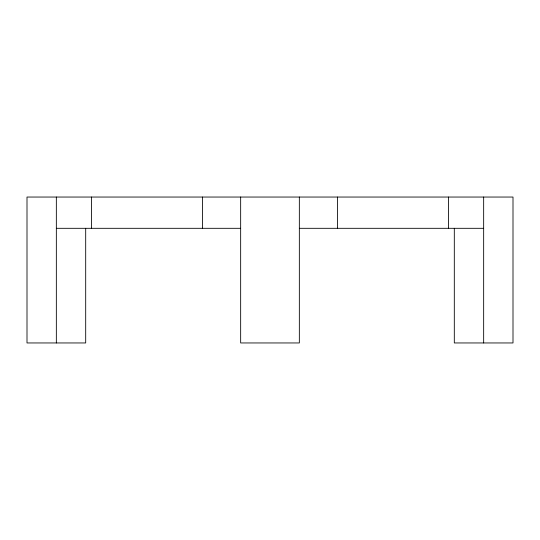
<?xml version="1.0" encoding="UTF-8"?>
<svg xmlns="http://www.w3.org/2000/svg" width="540" height="540" viewBox="0 0 540 540"><rect width="100%" height="100%" fill="white"/><g stroke="black" fill="none" stroke-linecap="round" stroke-linejoin="round"><path stroke-width="0.81" d="M56.342 228.312L240.658 228.312M299.342 228.312L483.658 228.312M483.658 197.046L483.658 342.954M454.309 228.312L454.309 342.954L513 342.954L513 197.046L27 197.046L27 342.954L85.691 342.954L85.691 228.312M448.524 197.046L448.524 228.312M337.547 197.046L337.547 228.312M299.342 197.046L299.342 342.954L240.658 342.954L240.658 197.046M202.453 197.046L202.453 228.312M91.476 197.046L91.476 228.312M56.342 197.046L56.342 342.954"/></g></svg>
